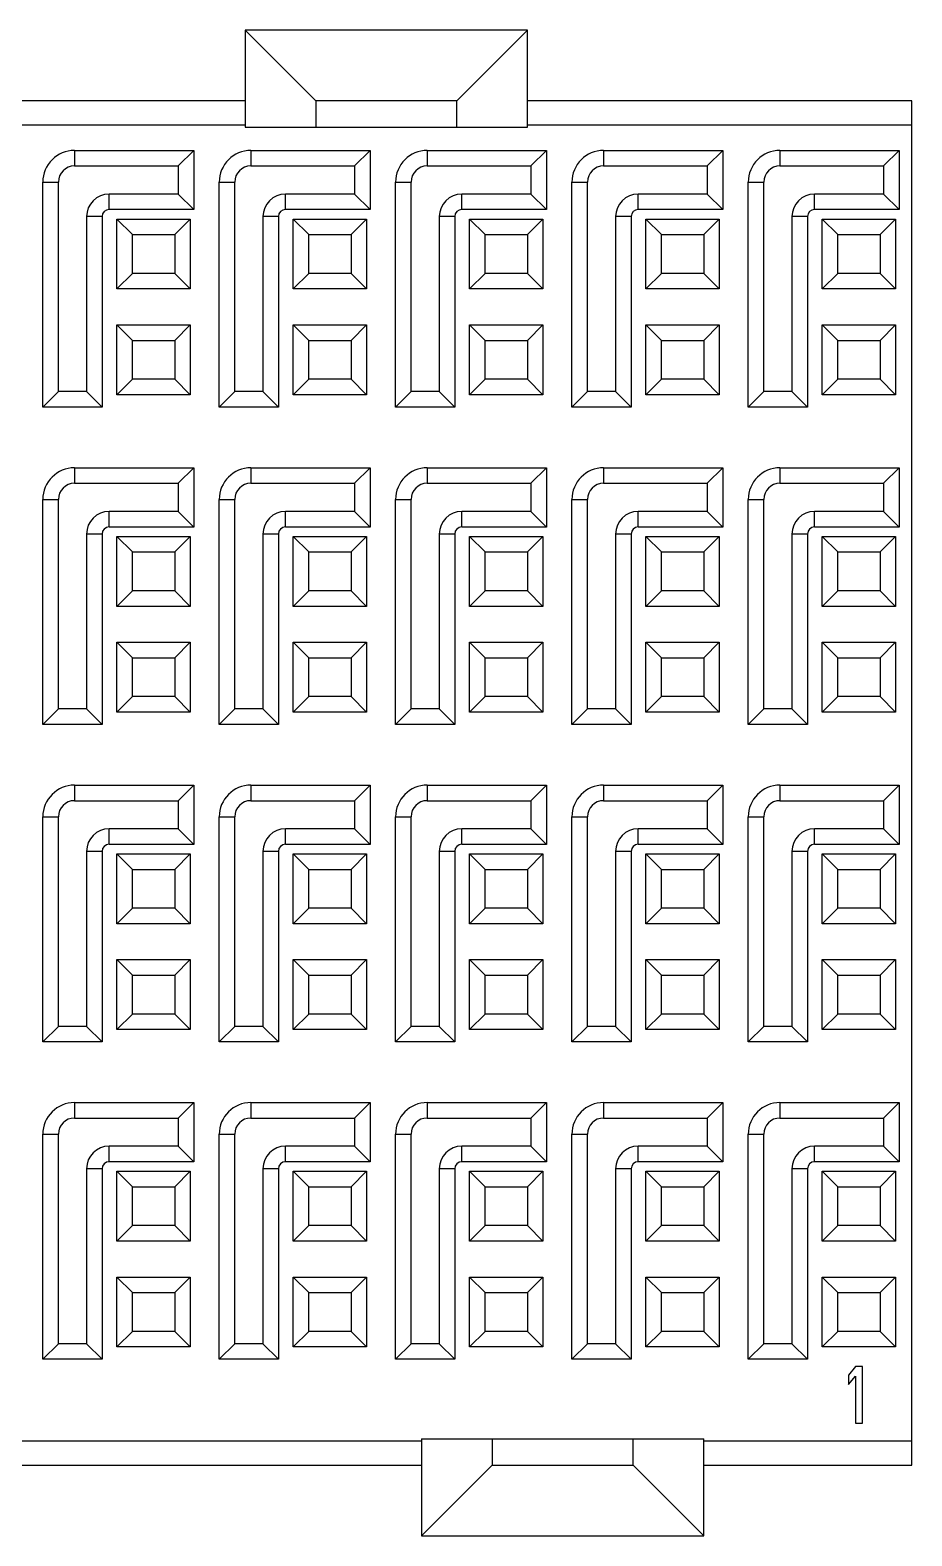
# Model space of a CAD drawing. Extents: x 0 to 420, y 0 to 297.
# Drawn here: x 115.45 to 127.95, y 86.64 to 107.99 of the extents above; entities that cross this region are included whole.
import ezdxf

# ---------------------------------------------------------------- set-up
doc = ezdxf.new("R2010")
doc.units = 0
doc.header["$LTSCALE"] = 23.1
doc.layers.get('0').update_dxf_attribs({"linetype": 'CONTINUOUS'})

msp = doc.modelspace()

# ---------------------------------------------------------------- linework, layer by layer
at = {"color": 7, "linetype": 'CONTINUOUS'}
for p, q in [((118.5, 107.987), (118.5, 106.612)), ((118.5, 107.987), (119.5, 106.987)), ((122.5, 107.987), (118.5, 107.987)), ((122.5, 107.987), (121.5, 106.987)), ((122.5, 106.612), (122.5, 107.987)), ((118.5, 106.987), (112.5, 106.987)), ((119.5, 106.987), (119.5, 106.612)), ((121.5, 106.987), (119.5, 106.987)), ((121.5, 106.612), (121.5, 106.987)), ((127.95, 106.987), (122.5, 106.987)), ((127.95, 87.638), (127.95, 106.987)), ((118.5, 106.638), (112.5, 106.638)), ((118.5, 106.612), (122.5, 106.612)), ((127.95, 106.638), (122.5, 106.638)), ((116.08, 106.282), (116.08, 106.062)), ((116.08, 106.282), (117.77, 106.282)), ((117.55, 106.062), (117.77, 106.282)), ((117.77, 106.282), (117.77, 105.442)), ((118.58, 106.282), (118.58, 106.062)), ((118.58, 106.282), (120.27, 106.282)), ((120.05, 106.062), (120.27, 106.282)), ((120.27, 106.282), (120.27, 105.442)), ((121.08, 106.282), (121.08, 106.062)), ((121.08, 106.282), (122.77, 106.282)), ((122.55, 106.062), (122.77, 106.282)), ((122.77, 106.282), (122.77, 105.442)), ((123.58, 106.282), (123.58, 106.062)), ((123.58, 106.282), (125.27, 106.282)), ((125.05, 106.062), (125.27, 106.282)), ((125.27, 106.282), (125.27, 105.442)), ((126.08, 106.282), (127.77, 106.282)), ((126.08, 106.282), (126.08, 106.062)), ((127.55, 106.062), (127.77, 106.282)), ((127.77, 106.282), (127.77, 105.442)), ((116.08, 106.062), (117.55, 106.062)), ((117.55, 106.062), (117.55, 105.662)), ((118.58, 106.062), (120.05, 106.062)), ((120.05, 106.062), (120.05, 105.662)), ((121.08, 106.062), (122.55, 106.062)), ((122.55, 106.062), (122.55, 105.662)), ((123.58, 106.062), (125.05, 106.062)), ((125.05, 106.062), (125.05, 105.662)), ((126.08, 106.062), (127.55, 106.062)), ((127.55, 106.062), (127.55, 105.662)), ((115.63, 102.642), (115.63, 105.832)), ((115.63, 105.832), (115.85, 105.832)), ((115.85, 102.862), (115.85, 105.832)), ((118.13, 102.642), (118.13, 105.832)), ((118.13, 105.832), (118.35, 105.832)), ((118.35, 102.862), (118.35, 105.832)), ((120.63, 102.642), (120.63, 105.832)), ((120.63, 105.832), (120.85, 105.832)), ((120.85, 102.862), (120.85, 105.832)), ((123.13, 102.642), (123.13, 105.832)), ((123.13, 105.832), (123.35, 105.832)), ((123.35, 102.862), (123.35, 105.832)), ((125.63, 105.832), (125.85, 105.832)), ((125.63, 102.642), (125.63, 105.832)), ((125.85, 102.862), (125.85, 105.832)), ((116.57, 105.442), (116.57, 105.662)), ((117.55, 105.662), (116.57, 105.662)), ((117.55, 105.662), (117.77, 105.442)), ((119.07, 105.442), (119.07, 105.662)), ((120.05, 105.662), (119.07, 105.662)), ((120.05, 105.662), (120.27, 105.442)), ((121.57, 105.442), (121.57, 105.662)), ((122.55, 105.662), (121.57, 105.662)), ((122.55, 105.662), (122.77, 105.442)), ((124.07, 105.442), (124.07, 105.662)), ((125.05, 105.662), (124.07, 105.662)), ((125.05, 105.662), (125.27, 105.442)), ((127.55, 105.662), (126.57, 105.662)), ((126.57, 105.442), (126.57, 105.662)), ((127.55, 105.662), (127.77, 105.442)), ((116.25, 105.343), (116.25, 102.862)), ((116.47, 105.343), (116.25, 105.343)), ((116.47, 105.343), (116.47, 102.642)), ((117.77, 105.442), (116.57, 105.442)), ((116.68, 104.317), (116.68, 105.308)), ((116.9, 105.088), (116.68, 105.308)), ((116.68, 105.308), (117.72, 105.308)), ((117.5, 105.088), (117.72, 105.308)), ((117.72, 105.308), (117.72, 104.317)), ((118.75, 105.343), (118.75, 102.862)), ((118.97, 105.343), (118.75, 105.343)), ((118.97, 105.343), (118.97, 102.642)), ((120.27, 105.442), (119.07, 105.442)), ((119.18, 104.317), (119.18, 105.308)), ((119.18, 105.308), (120.22, 105.308)), ((119.4, 105.088), (119.18, 105.308)), ((120, 105.088), (120.22, 105.308)), ((120.22, 105.308), (120.22, 104.317)), ((121.25, 105.343), (121.25, 102.862)), ((121.47, 105.343), (121.25, 105.343)), ((121.47, 105.343), (121.47, 102.642)), ((122.77, 105.442), (121.57, 105.442)), ((121.68, 104.317), (121.68, 105.308)), ((121.68, 105.308), (122.72, 105.308)), ((121.9, 105.088), (121.68, 105.308)), ((122.5, 105.088), (122.72, 105.308)), ((122.72, 105.308), (122.72, 104.317)), ((123.75, 105.343), (123.75, 102.862)), ((123.97, 105.343), (123.75, 105.343)), ((123.97, 105.343), (123.97, 102.642)), ((125.27, 105.442), (124.07, 105.442)), ((124.18, 104.317), (124.18, 105.308)), ((124.18, 105.308), (125.22, 105.308)), ((124.4, 105.088), (124.18, 105.308)), ((125, 105.088), (125.22, 105.308)), ((125.22, 105.308), (125.22, 104.317)), ((126.47, 105.343), (126.25, 105.343)), ((126.25, 105.343), (126.25, 102.862)), ((126.47, 105.343), (126.47, 102.642)), ((127.77, 105.442), (126.57, 105.442)), ((126.68, 105.308), (127.72, 105.308)), ((126.68, 104.317), (126.68, 105.308)), ((126.9, 105.088), (126.68, 105.308)), ((127.5, 105.088), (127.72, 105.308)), ((127.72, 105.308), (127.72, 104.317)), ((116.9, 104.537), (116.9, 105.088)), ((116.9, 105.088), (117.5, 105.088)), ((117.5, 105.088), (117.5, 104.537)), ((119.4, 104.537), (119.4, 105.088)), ((119.4, 105.088), (120, 105.088)), ((120, 105.088), (120, 104.537)), ((121.9, 104.537), (121.9, 105.088)), ((121.9, 105.088), (122.5, 105.088)), ((122.5, 105.088), (122.5, 104.537)), ((124.4, 105.088), (125, 105.088)), ((124.4, 104.537), (124.4, 105.088)), ((125, 105.088), (125, 104.537)), ((126.9, 105.088), (127.5, 105.088)), ((126.9, 104.537), (126.9, 105.088)), ((127.5, 105.088), (127.5, 104.537)), ((116.9, 104.537), (116.68, 104.317)), ((117.5, 104.537), (116.9, 104.537)), ((117.5, 104.537), (117.72, 104.317)), ((119.4, 104.537), (119.18, 104.317)), ((120, 104.537), (119.4, 104.537)), ((120, 104.537), (120.22, 104.317)), ((121.9, 104.537), (121.68, 104.317)), ((122.5, 104.537), (121.9, 104.537)), ((122.5, 104.537), (122.72, 104.317)), ((124.4, 104.537), (124.18, 104.317)), ((125, 104.537), (124.4, 104.537)), ((125, 104.537), (125.22, 104.317)), ((126.9, 104.537), (126.68, 104.317)), ((127.5, 104.537), (126.9, 104.537)), ((127.5, 104.537), (127.72, 104.317)), ((117.72, 104.317), (116.68, 104.317)), ((120.22, 104.317), (119.18, 104.317)), ((122.72, 104.317), (121.68, 104.317)), ((125.22, 104.317), (124.18, 104.317)), ((127.72, 104.317), (126.68, 104.317)), ((116.68, 102.817), (116.68, 103.808)), ((116.9, 103.588), (116.68, 103.808)), ((116.68, 103.808), (117.72, 103.808)), ((117.5, 103.588), (117.72, 103.808)), ((117.72, 103.808), (117.72, 102.817)), ((119.18, 102.817), (119.18, 103.808)), ((119.18, 103.808), (120.22, 103.808)), ((119.4, 103.588), (119.18, 103.808)), ((120, 103.588), (120.22, 103.808)), ((120.22, 103.808), (120.22, 102.817)), ((121.68, 102.817), (121.68, 103.808)), ((121.68, 103.808), (122.72, 103.808)), ((121.9, 103.588), (121.68, 103.808)), ((122.5, 103.588), (122.72, 103.808)), ((122.72, 103.808), (122.72, 102.817)), ((124.18, 103.808), (125.22, 103.808)), ((124.18, 102.817), (124.18, 103.808)), ((124.4, 103.588), (124.18, 103.808)), ((125, 103.588), (125.22, 103.808)), ((125.22, 103.808), (125.22, 102.817)), ((126.68, 103.808), (127.72, 103.808)), ((126.68, 102.817), (126.68, 103.808)), ((126.9, 103.588), (126.68, 103.808)), ((127.5, 103.588), (127.72, 103.808)), ((127.72, 103.808), (127.72, 102.817)), ((116.9, 103.037), (116.9, 103.588)), ((116.9, 103.588), (117.5, 103.588)), ((117.5, 103.588), (117.5, 103.037)), ((119.4, 103.037), (119.4, 103.588)), ((119.4, 103.588), (120, 103.588)), ((120, 103.588), (120, 103.037)), ((121.9, 103.037), (121.9, 103.588)), ((121.9, 103.588), (122.5, 103.588)), ((122.5, 103.588), (122.5, 103.037)), ((124.4, 103.588), (125, 103.588)), ((124.4, 103.037), (124.4, 103.588)), ((125, 103.588), (125, 103.037)), ((126.9, 103.588), (127.5, 103.588)), ((126.9, 103.037), (126.9, 103.588)), ((127.5, 103.588), (127.5, 103.037)), ((116.9, 103.037), (116.68, 102.817)), ((117.5, 103.037), (116.9, 103.037)), ((117.5, 103.037), (117.72, 102.817)), ((119.4, 103.037), (119.18, 102.817)), ((120, 103.037), (119.4, 103.037)), ((120, 103.037), (120.22, 102.817)), ((121.9, 103.037), (121.68, 102.817)), ((122.5, 103.037), (121.9, 103.037)), ((122.5, 103.037), (122.72, 102.817)), ((124.4, 103.037), (124.18, 102.817)), ((125, 103.037), (124.4, 103.037)), ((125, 103.037), (125.22, 102.817)), ((126.9, 103.037), (126.68, 102.817)), ((127.5, 103.037), (126.9, 103.037)), ((127.5, 103.037), (127.72, 102.817)), ((115.85, 102.862), (115.63, 102.642)), ((116.25, 102.862), (115.85, 102.862)), ((116.25, 102.862), (116.47, 102.642)), ((117.72, 102.817), (116.68, 102.817)), ((118.35, 102.862), (118.13, 102.642)), ((118.75, 102.862), (118.35, 102.862)), ((118.75, 102.862), (118.97, 102.642)), ((120.22, 102.817), (119.18, 102.817)), ((120.85, 102.862), (120.63, 102.642)), ((121.25, 102.862), (120.85, 102.862)), ((121.25, 102.862), (121.47, 102.642)), ((122.72, 102.817), (121.68, 102.817)), ((123.35, 102.862), (123.13, 102.642)), ((123.75, 102.862), (123.35, 102.862)), ((123.75, 102.862), (123.97, 102.642)), ((125.22, 102.817), (124.18, 102.817)), ((125.85, 102.862), (125.63, 102.642)), ((126.25, 102.862), (125.85, 102.862)), ((126.25, 102.862), (126.47, 102.642)), ((127.72, 102.817), (126.68, 102.817)), ((116.47, 102.642), (115.63, 102.642)), ((118.97, 102.642), (118.13, 102.642)), ((121.47, 102.642), (120.63, 102.642)), ((123.97, 102.642), (123.13, 102.642)), ((126.47, 102.642), (125.63, 102.642)), ((116.08, 101.782), (116.08, 101.562)), ((116.08, 101.782), (117.77, 101.782)), ((117.55, 101.562), (117.77, 101.782)), ((117.77, 101.782), (117.77, 100.942)), ((118.58, 101.782), (118.58, 101.562)), ((118.58, 101.782), (120.27, 101.782)), ((120.05, 101.562), (120.27, 101.782)), ((120.27, 101.782), (120.27, 100.942)), ((121.08, 101.782), (122.77, 101.782)), ((121.08, 101.782), (121.08, 101.562)), ((122.55, 101.562), (122.77, 101.782)), ((122.77, 101.782), (122.77, 100.942)), ((123.58, 101.782), (125.27, 101.782)), ((123.58, 101.782), (123.58, 101.562)), ((125.05, 101.562), (125.27, 101.782)), ((125.27, 101.782), (125.27, 100.942)), ((126.08, 101.782), (127.77, 101.782)), ((126.08, 101.782), (126.08, 101.562)), ((127.55, 101.562), (127.77, 101.782)), ((127.77, 101.782), (127.77, 100.942)), ((116.08, 101.562), (117.55, 101.562)), ((117.55, 101.562), (117.55, 101.162)), ((118.58, 101.562), (120.05, 101.562)), ((120.05, 101.562), (120.05, 101.162)), ((121.08, 101.562), (122.55, 101.562)), ((122.55, 101.562), (122.55, 101.162)), ((123.58, 101.562), (125.05, 101.562)), ((125.05, 101.562), (125.05, 101.162)), ((126.08, 101.562), (127.55, 101.562)), ((127.55, 101.562), (127.55, 101.162)), ((115.63, 98.142), (115.63, 101.332)), ((115.63, 101.332), (115.85, 101.332)), ((115.85, 98.362), (115.85, 101.332)), ((118.13, 98.142), (118.13, 101.332)), ((118.13, 101.332), (118.35, 101.332)), ((118.35, 98.362), (118.35, 101.332)), ((120.63, 101.332), (120.85, 101.332)), ((120.63, 98.142), (120.63, 101.332)), ((120.85, 98.362), (120.85, 101.332)), ((123.13, 101.332), (123.35, 101.332)), ((123.13, 98.142), (123.13, 101.332)), ((123.35, 98.362), (123.35, 101.332)), ((125.63, 101.332), (125.85, 101.332)), ((125.63, 98.142), (125.63, 101.332)), ((125.85, 98.362), (125.85, 101.332)), ((116.57, 100.942), (116.57, 101.162)), ((117.55, 101.162), (116.57, 101.162)), ((117.55, 101.162), (117.77, 100.942)), ((119.07, 100.942), (119.07, 101.162)), ((120.05, 101.162), (119.07, 101.162)), ((120.05, 101.162), (120.27, 100.942)), ((122.55, 101.162), (121.57, 101.162)), ((121.57, 100.942), (121.57, 101.162)), ((122.55, 101.162), (122.77, 100.942)), ((125.05, 101.162), (124.07, 101.162)), ((124.07, 100.942), (124.07, 101.162)), ((125.05, 101.162), (125.27, 100.942)), ((127.55, 101.162), (126.57, 101.162)), ((126.57, 100.942), (126.57, 101.162)), ((127.55, 101.162), (127.77, 100.942)), ((116.25, 100.843), (116.25, 98.362)), ((116.47, 100.843), (116.25, 100.843)), ((116.47, 100.843), (116.47, 98.142)), ((117.77, 100.942), (116.57, 100.942)), ((116.68, 99.817), (116.68, 100.808)), ((116.9, 100.588), (116.68, 100.808)), ((116.68, 100.808), (117.72, 100.808)), ((117.5, 100.588), (117.72, 100.808)), ((117.72, 100.808), (117.72, 99.817)), ((118.75, 100.843), (118.75, 98.362)), ((118.97, 100.843), (118.75, 100.843)), ((118.97, 100.843), (118.97, 98.142)), ((120.27, 100.942), (119.07, 100.942)), ((119.18, 99.817), (119.18, 100.808)), ((119.18, 100.808), (120.22, 100.808)), ((119.4, 100.588), (119.18, 100.808)), ((120, 100.588), (120.22, 100.808)), ((120.22, 100.808), (120.22, 99.817)), ((121.47, 100.843), (121.25, 100.843)), ((121.25, 100.843), (121.25, 98.362)), ((121.47, 100.843), (121.47, 98.142)), ((122.77, 100.942), (121.57, 100.942)), ((121.68, 100.808), (122.72, 100.808)), ((121.68, 99.817), (121.68, 100.808)), ((121.9, 100.588), (121.68, 100.808)), ((122.5, 100.588), (122.72, 100.808)), ((122.72, 100.808), (122.72, 99.817)), ((123.97, 100.843), (123.75, 100.843)), ((123.75, 100.843), (123.75, 98.362)), ((123.97, 100.843), (123.97, 98.142)), ((125.27, 100.942), (124.07, 100.942)), ((124.18, 100.808), (125.22, 100.808)), ((124.18, 99.817), (124.18, 100.808)), ((124.4, 100.588), (124.18, 100.808)), ((125, 100.588), (125.22, 100.808)), ((125.22, 100.808), (125.22, 99.817)), ((126.47, 100.843), (126.25, 100.843)), ((126.25, 100.843), (126.25, 98.362)), ((126.47, 100.843), (126.47, 98.142)), ((127.77, 100.942), (126.57, 100.942)), ((126.68, 100.808), (127.72, 100.808)), ((126.9, 100.588), (126.68, 100.808)), ((126.68, 99.817), (126.68, 100.808)), ((127.5, 100.588), (127.72, 100.808)), ((127.72, 100.808), (127.72, 99.817)), ((116.9, 100.037), (116.9, 100.588)), ((116.9, 100.588), (117.5, 100.588)), ((117.5, 100.588), (117.5, 100.037)), ((119.4, 100.588), (120, 100.588)), ((119.4, 100.037), (119.4, 100.588)), ((120, 100.588), (120, 100.037)), ((121.9, 100.588), (122.5, 100.588)), ((121.9, 100.037), (121.9, 100.588)), ((122.5, 100.588), (122.5, 100.037)), ((124.4, 100.588), (125, 100.588)), ((124.4, 100.037), (124.4, 100.588)), ((125, 100.588), (125, 100.037)), ((126.9, 100.588), (127.5, 100.588)), ((126.9, 100.037), (126.9, 100.588)), ((127.5, 100.588), (127.5, 100.037)), ((116.9, 100.037), (116.68, 99.817)), ((117.5, 100.037), (116.9, 100.037)), ((117.5, 100.037), (117.72, 99.817)), ((119.4, 100.037), (119.18, 99.817)), ((120, 100.037), (119.4, 100.037)), ((120, 100.037), (120.22, 99.817)), ((121.9, 100.037), (121.68, 99.817)), ((122.5, 100.037), (121.9, 100.037)), ((122.5, 100.037), (122.72, 99.817)), ((124.4, 100.037), (124.18, 99.817)), ((125, 100.037), (124.4, 100.037)), ((125, 100.037), (125.22, 99.817)), ((126.9, 100.037), (126.68, 99.817)), ((127.5, 100.037), (126.9, 100.037)), ((127.5, 100.037), (127.72, 99.817)), ((117.72, 99.817), (116.68, 99.817)), ((120.22, 99.817), (119.18, 99.817)), ((122.72, 99.817), (121.68, 99.817)), ((125.22, 99.817), (124.18, 99.817)), ((127.72, 99.817), (126.68, 99.817)), ((116.68, 98.317), (116.68, 99.308)), ((116.68, 99.308), (117.72, 99.308)), ((116.9, 99.088), (116.68, 99.308)), ((117.5, 99.088), (117.72, 99.308)), ((117.72, 99.308), (117.72, 98.317)), ((119.18, 99.308), (120.22, 99.308)), ((119.18, 98.317), (119.18, 99.308)), ((119.4, 99.088), (119.18, 99.308)), ((120, 99.088), (120.22, 99.308)), ((120.22, 99.308), (120.22, 98.317)), ((121.68, 99.308), (122.72, 99.308)), ((121.68, 98.317), (121.68, 99.308)), ((121.9, 99.088), (121.68, 99.308)), ((122.5, 99.088), (122.72, 99.308)), ((122.72, 99.308), (122.72, 98.317)), ((124.18, 99.308), (125.22, 99.308)), ((124.4, 99.088), (124.18, 99.308)), ((124.18, 98.317), (124.18, 99.308)), ((125, 99.088), (125.22, 99.308)), ((125.22, 99.308), (125.22, 98.317)), ((126.68, 99.308), (127.72, 99.308)), ((126.9, 99.088), (126.68, 99.308)), ((126.68, 98.317), (126.68, 99.308)), ((127.5, 99.088), (127.72, 99.308)), ((127.72, 99.308), (127.72, 98.317)), ((116.9, 98.537), (116.9, 99.088)), ((116.9, 99.088), (117.5, 99.088)), ((117.5, 99.088), (117.5, 98.537)), ((119.4, 99.088), (120, 99.088)), ((119.4, 98.537), (119.4, 99.088)), ((120, 99.088), (120, 98.537)), ((121.9, 99.088), (122.5, 99.088)), ((121.9, 98.537), (121.9, 99.088)), ((122.5, 99.088), (122.5, 98.537)), ((124.4, 99.088), (125, 99.088)), ((124.4, 98.537), (124.4, 99.088)), ((125, 99.088), (125, 98.537)), ((126.9, 99.088), (127.5, 99.088)), ((126.9, 98.537), (126.9, 99.088)), ((127.5, 99.088), (127.5, 98.537)), ((116.9, 98.537), (116.68, 98.317)), ((117.5, 98.537), (116.9, 98.537)), ((117.5, 98.537), (117.72, 98.317)), ((119.4, 98.537), (119.18, 98.317)), ((120, 98.537), (119.4, 98.537)), ((120, 98.537), (120.22, 98.317)), ((121.9, 98.537), (121.68, 98.317)), ((122.5, 98.537), (121.9, 98.537)), ((122.5, 98.537), (122.72, 98.317)), ((124.4, 98.537), (124.18, 98.317)), ((125, 98.537), (124.4, 98.537)), ((125, 98.537), (125.22, 98.317)), ((126.9, 98.537), (126.68, 98.317)), ((127.5, 98.537), (126.9, 98.537)), ((127.5, 98.537), (127.72, 98.317)), ((115.85, 98.362), (115.63, 98.142)), ((116.25, 98.362), (115.85, 98.362)), ((116.25, 98.362), (116.47, 98.142)), ((117.72, 98.317), (116.68, 98.317)), ((118.35, 98.362), (118.13, 98.142)), ((118.75, 98.362), (118.35, 98.362)), ((118.75, 98.362), (118.97, 98.142)), ((120.22, 98.317), (119.18, 98.317)), ((120.85, 98.362), (120.63, 98.142)), ((121.25, 98.362), (120.85, 98.362)), ((121.25, 98.362), (121.47, 98.142)), ((122.72, 98.317), (121.68, 98.317)), ((123.35, 98.362), (123.13, 98.142)), ((123.75, 98.362), (123.35, 98.362)), ((123.75, 98.362), (123.97, 98.142)), ((125.22, 98.317), (124.18, 98.317)), ((125.85, 98.362), (125.63, 98.142)), ((126.25, 98.362), (125.85, 98.362)), ((126.25, 98.362), (126.47, 98.142)), ((127.72, 98.317), (126.68, 98.317)), ((116.47, 98.142), (115.63, 98.142)), ((118.97, 98.142), (118.13, 98.142)), ((121.47, 98.142), (120.63, 98.142)), ((123.97, 98.142), (123.13, 98.142)), ((126.47, 98.142), (125.63, 98.142)), ((116.08, 97.282), (117.77, 97.282)), ((116.08, 97.282), (116.08, 97.062)), ((117.55, 97.062), (117.77, 97.282)), ((117.77, 97.282), (117.77, 96.442)), ((118.58, 97.282), (120.27, 97.282)), ((118.58, 97.282), (118.58, 97.062)), ((120.05, 97.062), (120.27, 97.282)), ((120.27, 97.282), (120.27, 96.442)), ((121.08, 97.282), (122.77, 97.282)), ((121.08, 97.282), (121.08, 97.062)), ((122.55, 97.062), (122.77, 97.282)), ((122.77, 97.282), (122.77, 96.442)), ((123.58, 97.282), (125.27, 97.282)), ((123.58, 97.282), (123.58, 97.062)), ((125.05, 97.062), (125.27, 97.282)), ((125.27, 97.282), (125.27, 96.442)), ((126.08, 97.282), (127.77, 97.282)), ((126.08, 97.282), (126.08, 97.062)), ((127.55, 97.062), (127.77, 97.282)), ((127.77, 97.282), (127.77, 96.442)), ((116.08, 97.062), (117.55, 97.062)), ((117.55, 97.062), (117.55, 96.662)), ((118.58, 97.062), (120.05, 97.062)), ((120.05, 97.062), (120.05, 96.662)), ((121.08, 97.062), (122.55, 97.062)), ((122.55, 97.062), (122.55, 96.662)), ((123.58, 97.062), (125.05, 97.062)), ((125.05, 97.062), (125.05, 96.662)), ((126.08, 97.062), (127.55, 97.062)), ((127.55, 97.062), (127.55, 96.662)), ((115.63, 93.642), (115.63, 96.832)), ((115.63, 96.832), (115.85, 96.832)), ((115.85, 93.862), (115.85, 96.832)), ((118.13, 96.832), (118.35, 96.832)), ((118.13, 93.642), (118.13, 96.832)), ((118.35, 93.862), (118.35, 96.832)), ((120.63, 96.832), (120.85, 96.832)), ((120.63, 93.642), (120.63, 96.832)), ((120.85, 93.862), (120.85, 96.832)), ((123.13, 96.832), (123.35, 96.832)), ((123.13, 93.642), (123.13, 96.832)), ((123.35, 93.862), (123.35, 96.832)), ((125.63, 96.832), (125.85, 96.832)), ((125.63, 93.642), (125.63, 96.832)), ((125.85, 93.862), (125.85, 96.832)), ((117.55, 96.662), (116.57, 96.662)), ((116.57, 96.442), (116.57, 96.662)), ((117.55, 96.662), (117.77, 96.442)), ((120.05, 96.662), (119.07, 96.662)), ((119.07, 96.442), (119.07, 96.662)), ((120.05, 96.662), (120.27, 96.442)), ((122.55, 96.662), (121.57, 96.662)), ((121.57, 96.442), (121.57, 96.662)), ((122.55, 96.662), (122.77, 96.442)), ((125.05, 96.662), (124.07, 96.662)), ((124.07, 96.442), (124.07, 96.662)), ((125.05, 96.662), (125.27, 96.442)), ((127.55, 96.662), (126.57, 96.662)), ((126.57, 96.442), (126.57, 96.662)), ((127.55, 96.662), (127.77, 96.442)), ((116.47, 96.343), (116.25, 96.343)), ((116.25, 96.343), (116.25, 93.862)), ((116.47, 96.343), (116.47, 93.642)), ((117.77, 96.442), (116.57, 96.442)), ((116.68, 96.308), (117.72, 96.308)), ((116.9, 96.088), (116.68, 96.308)), ((116.68, 95.317), (116.68, 96.308)), ((117.5, 96.088), (117.72, 96.308)), ((117.72, 96.308), (117.72, 95.317)), ((118.97, 96.343), (118.75, 96.343)), ((118.75, 96.343), (118.75, 93.862)), ((118.97, 96.343), (118.97, 93.642)), ((120.27, 96.442), (119.07, 96.442)), ((119.18, 96.308), (120.22, 96.308)), ((119.4, 96.088), (119.18, 96.308)), ((119.18, 95.317), (119.18, 96.308)), ((120, 96.088), (120.22, 96.308)), ((120.22, 96.308), (120.22, 95.317)), ((121.47, 96.343), (121.25, 96.343)), ((121.25, 96.343), (121.25, 93.862)), ((121.47, 96.343), (121.47, 93.642)), ((122.77, 96.442), (121.57, 96.442)), ((121.68, 96.308), (122.72, 96.308)), ((121.9, 96.088), (121.68, 96.308)), ((121.68, 95.317), (121.68, 96.308)), ((122.5, 96.088), (122.72, 96.308)), ((122.72, 96.308), (122.72, 95.317)), ((123.97, 96.343), (123.75, 96.343)), ((123.75, 96.343), (123.75, 93.862)), ((123.97, 96.343), (123.97, 93.642)), ((125.27, 96.442), (124.07, 96.442)), ((124.18, 96.308), (125.22, 96.308)), ((124.4, 96.088), (124.18, 96.308)), ((124.18, 95.317), (124.18, 96.308)), ((125, 96.088), (125.22, 96.308)), ((125.22, 96.308), (125.22, 95.317)), ((126.47, 96.343), (126.25, 96.343)), ((126.25, 96.343), (126.25, 93.862)), ((126.47, 96.343), (126.47, 93.642)), ((127.77, 96.442), (126.57, 96.442)), ((126.68, 96.308), (127.72, 96.308)), ((126.9, 96.088), (126.68, 96.308)), ((126.68, 95.317), (126.68, 96.308)), ((127.5, 96.088), (127.72, 96.308)), ((127.72, 96.308), (127.72, 95.317)), ((116.9, 96.088), (117.5, 96.088)), ((116.9, 95.537), (116.9, 96.088)), ((117.5, 96.088), (117.5, 95.537)), ((119.4, 96.088), (120, 96.088)), ((119.4, 95.537), (119.4, 96.088)), ((120, 96.088), (120, 95.537)), ((121.9, 96.088), (122.5, 96.088)), ((121.9, 95.537), (121.9, 96.088)), ((122.5, 96.088), (122.5, 95.537)), ((124.4, 96.088), (125, 96.088)), ((124.4, 95.537), (124.4, 96.088)), ((125, 96.088), (125, 95.537)), ((126.9, 96.088), (127.5, 96.088)), ((126.9, 95.537), (126.9, 96.088)), ((127.5, 96.088), (127.5, 95.537)), ((116.9, 95.537), (116.68, 95.317)), ((117.5, 95.537), (116.9, 95.537)), ((117.5, 95.537), (117.72, 95.317)), ((119.4, 95.537), (119.18, 95.317)), ((120, 95.537), (119.4, 95.537)), ((120, 95.537), (120.22, 95.317)), ((121.9, 95.537), (121.68, 95.317)), ((122.5, 95.537), (121.9, 95.537)), ((122.5, 95.537), (122.72, 95.317)), ((124.4, 95.537), (124.18, 95.317)), ((125, 95.537), (124.4, 95.537)), ((125, 95.537), (125.22, 95.317)), ((126.9, 95.537), (126.68, 95.317)), ((127.5, 95.537), (126.9, 95.537)), ((127.5, 95.537), (127.72, 95.317)), ((117.72, 95.317), (116.68, 95.317)), ((120.22, 95.317), (119.18, 95.317)), ((122.72, 95.317), (121.68, 95.317)), ((125.22, 95.317), (124.18, 95.317)), ((127.72, 95.317), (126.68, 95.317)), ((116.68, 94.808), (117.72, 94.808)), ((116.9, 94.588), (116.68, 94.808)), ((116.68, 93.817), (116.68, 94.808)), ((117.5, 94.588), (117.72, 94.808)), ((117.72, 94.808), (117.72, 93.817)), ((119.18, 94.808), (120.22, 94.808)), ((119.4, 94.588), (119.18, 94.808)), ((119.18, 93.817), (119.18, 94.808)), ((120, 94.588), (120.22, 94.808)), ((120.22, 94.808), (120.22, 93.817)), ((121.68, 94.808), (122.72, 94.808)), ((121.9, 94.588), (121.68, 94.808)), ((121.68, 93.817), (121.68, 94.808)), ((122.5, 94.588), (122.72, 94.808)), ((122.72, 94.808), (122.72, 93.817)), ((124.18, 94.808), (125.22, 94.808)), ((124.4, 94.588), (124.18, 94.808)), ((124.18, 93.817), (124.18, 94.808)), ((125, 94.588), (125.22, 94.808)), ((125.22, 94.808), (125.22, 93.817)), ((126.68, 94.808), (127.72, 94.808)), ((126.9, 94.588), (126.68, 94.808)), ((126.68, 93.817), (126.68, 94.808)), ((127.5, 94.588), (127.72, 94.808)), ((127.72, 94.808), (127.72, 93.817)), ((116.9, 94.588), (117.5, 94.588)), ((116.9, 94.037), (116.9, 94.588)), ((117.5, 94.588), (117.5, 94.037)), ((119.4, 94.588), (120, 94.588)), ((119.4, 94.037), (119.4, 94.588)), ((120, 94.588), (120, 94.037)), ((121.9, 94.588), (122.5, 94.588)), ((121.9, 94.037), (121.9, 94.588)), ((122.5, 94.588), (122.5, 94.037)), ((124.4, 94.588), (125, 94.588)), ((124.4, 94.037), (124.4, 94.588)), ((125, 94.588), (125, 94.037)), ((126.9, 94.588), (127.5, 94.588)), ((126.9, 94.037), (126.9, 94.588)), ((127.5, 94.588), (127.5, 94.037)), ((116.9, 94.037), (116.68, 93.817)), ((117.5, 94.037), (116.9, 94.037)), ((117.5, 94.037), (117.72, 93.817)), ((119.4, 94.037), (119.18, 93.817)), ((120, 94.037), (119.4, 94.037)), ((120, 94.037), (120.22, 93.817)), ((121.9, 94.037), (121.68, 93.817)), ((122.5, 94.037), (121.9, 94.037)), ((122.5, 94.037), (122.72, 93.817)), ((124.4, 94.037), (124.18, 93.817)), ((125, 94.037), (124.4, 94.037)), ((125, 94.037), (125.22, 93.817)), ((126.9, 94.037), (126.68, 93.817)), ((127.5, 94.037), (126.9, 94.037)), ((127.5, 94.037), (127.72, 93.817)), ((115.85, 93.862), (115.63, 93.642)), ((116.25, 93.862), (115.85, 93.862)), ((116.25, 93.862), (116.47, 93.642)), ((117.72, 93.817), (116.68, 93.817)), ((118.35, 93.862), (118.13, 93.642)), ((118.75, 93.862), (118.35, 93.862)), ((118.75, 93.862), (118.97, 93.642)), ((120.22, 93.817), (119.18, 93.817)), ((120.85, 93.862), (120.63, 93.642)), ((121.25, 93.862), (120.85, 93.862)), ((121.25, 93.862), (121.47, 93.642)), ((122.72, 93.817), (121.68, 93.817)), ((123.35, 93.862), (123.13, 93.642)), ((123.75, 93.862), (123.35, 93.862)), ((123.75, 93.862), (123.97, 93.642)), ((125.22, 93.817), (124.18, 93.817)), ((125.85, 93.862), (125.63, 93.642)), ((126.25, 93.862), (125.85, 93.862)), ((126.25, 93.862), (126.47, 93.642)), ((127.72, 93.817), (126.68, 93.817)), ((116.47, 93.642), (115.63, 93.642)), ((118.97, 93.642), (118.13, 93.642)), ((121.47, 93.642), (120.63, 93.642)), ((123.97, 93.642), (123.13, 93.642)), ((126.47, 93.642), (125.63, 93.642)), ((116.08, 92.782), (117.77, 92.782)), ((116.08, 92.782), (116.08, 92.562)), ((117.55, 92.562), (117.77, 92.782)), ((117.77, 92.782), (117.77, 91.942)), ((118.58, 92.782), (120.27, 92.782)), ((118.58, 92.782), (118.58, 92.562)), ((120.05, 92.562), (120.27, 92.782)), ((120.27, 92.782), (120.27, 91.942)), ((121.08, 92.782), (122.77, 92.782)), ((121.08, 92.782), (121.08, 92.562)), ((122.55, 92.562), (122.77, 92.782)), ((122.77, 92.782), (122.77, 91.942)), ((123.58, 92.782), (125.27, 92.782)), ((123.58, 92.782), (123.58, 92.562)), ((125.05, 92.562), (125.27, 92.782)), ((125.27, 92.782), (125.27, 91.942)), ((126.08, 92.782), (127.77, 92.782)), ((126.08, 92.782), (126.08, 92.562)), ((127.55, 92.562), (127.77, 92.782)), ((127.77, 92.782), (127.77, 91.942)), ((116.08, 92.562), (117.55, 92.562)), ((117.55, 92.562), (117.55, 92.162)), ((118.58, 92.562), (120.05, 92.562)), ((120.05, 92.562), (120.05, 92.162)), ((121.08, 92.562), (122.55, 92.562)), ((122.55, 92.562), (122.55, 92.162)), ((123.58, 92.562), (125.05, 92.562)), ((125.05, 92.562), (125.05, 92.162)), ((126.08, 92.562), (127.55, 92.562)), ((127.55, 92.562), (127.55, 92.162)), ((115.63, 92.332), (115.85, 92.332)), ((115.63, 89.142), (115.63, 92.332)), ((115.85, 89.362), (115.85, 92.332)), ((118.13, 92.332), (118.35, 92.332)), ((118.13, 89.142), (118.13, 92.332)), ((118.35, 89.362), (118.35, 92.332)), ((120.63, 92.332), (120.85, 92.332)), ((120.63, 89.142), (120.63, 92.332)), ((120.85, 89.362), (120.85, 92.332)), ((123.13, 92.332), (123.35, 92.332)), ((123.13, 89.142), (123.13, 92.332)), ((123.35, 89.362), (123.35, 92.332)), ((125.63, 92.332), (125.85, 92.332)), ((125.63, 89.142), (125.63, 92.332)), ((125.85, 89.362), (125.85, 92.332)), ((117.55, 92.162), (116.57, 92.162)), ((116.57, 91.942), (116.57, 92.162)), ((117.55, 92.162), (117.77, 91.942)), ((120.05, 92.162), (119.07, 92.162)), ((119.07, 91.942), (119.07, 92.162)), ((120.05, 92.162), (120.27, 91.942)), ((122.55, 92.162), (121.57, 92.162)), ((121.57, 91.942), (121.57, 92.162)), ((122.55, 92.162), (122.77, 91.942)), ((125.05, 92.162), (124.07, 92.162)), ((124.07, 91.942), (124.07, 92.162)), ((125.05, 92.162), (125.27, 91.942)), ((127.55, 92.162), (126.57, 92.162)), ((126.57, 91.942), (126.57, 92.162)), ((127.55, 92.162), (127.77, 91.942)), ((116.47, 91.843), (116.25, 91.843)), ((116.25, 91.843), (116.25, 89.362)), ((116.47, 91.843), (116.47, 89.142)), ((117.77, 91.942), (116.57, 91.942)), ((116.68, 91.808), (117.72, 91.808)), ((116.9, 91.588), (116.68, 91.808)), ((116.68, 90.817), (116.68, 91.808)), ((117.5, 91.588), (117.72, 91.808)), ((117.72, 91.808), (117.72, 90.817)), ((118.97, 91.843), (118.75, 91.843)), ((118.75, 91.843), (118.75, 89.362)), ((118.97, 91.843), (118.97, 89.142)), ((120.27, 91.942), (119.07, 91.942)), ((119.18, 91.808), (120.22, 91.808)), ((119.4, 91.588), (119.18, 91.808)), ((119.18, 90.817), (119.18, 91.808)), ((120, 91.588), (120.22, 91.808)), ((120.22, 91.808), (120.22, 90.817)), ((121.47, 91.843), (121.25, 91.843)), ((121.25, 91.843), (121.25, 89.362)), ((121.47, 91.843), (121.47, 89.142)), ((122.77, 91.942), (121.57, 91.942)), ((121.68, 91.808), (122.72, 91.808)), ((121.9, 91.588), (121.68, 91.808)), ((121.68, 90.817), (121.68, 91.808)), ((122.5, 91.588), (122.72, 91.808)), ((122.72, 91.808), (122.72, 90.817)), ((123.97, 91.843), (123.75, 91.843)), ((123.75, 91.843), (123.75, 89.362)), ((123.97, 91.843), (123.97, 89.142)), ((125.27, 91.942), (124.07, 91.942)), ((124.18, 91.808), (125.22, 91.808)), ((124.4, 91.588), (124.18, 91.808)), ((124.18, 90.817), (124.18, 91.808)), ((125, 91.588), (125.22, 91.808)), ((125.22, 91.808), (125.22, 90.817)), ((126.47, 91.843), (126.25, 91.843)), ((126.25, 91.843), (126.25, 89.362)), ((126.47, 91.843), (126.47, 89.142)), ((127.77, 91.942), (126.57, 91.942)), ((126.68, 91.808), (127.72, 91.808)), ((126.9, 91.588), (126.68, 91.808)), ((126.68, 90.817), (126.68, 91.808)), ((127.5, 91.588), (127.72, 91.808)), ((127.72, 91.808), (127.72, 90.817)), ((116.9, 91.588), (117.5, 91.588)), ((116.9, 91.037), (116.9, 91.588)), ((117.5, 91.588), (117.5, 91.037)), ((119.4, 91.588), (120, 91.588)), ((119.4, 91.037), (119.4, 91.588)), ((120, 91.588), (120, 91.037)), ((121.9, 91.588), (122.5, 91.588)), ((121.9, 91.037), (121.9, 91.588)), ((122.5, 91.588), (122.5, 91.037)), ((124.4, 91.588), (125, 91.588)), ((124.4, 91.037), (124.4, 91.588)), ((125, 91.588), (125, 91.037)), ((126.9, 91.588), (127.5, 91.588)), ((126.9, 91.037), (126.9, 91.588)), ((127.5, 91.588), (127.5, 91.037)), ((116.9, 91.037), (116.68, 90.817)), ((117.5, 91.037), (116.9, 91.037)), ((117.5, 91.037), (117.72, 90.817)), ((119.4, 91.037), (119.18, 90.817)), ((120, 91.037), (119.4, 91.037)), ((120, 91.037), (120.22, 90.817)), ((121.9, 91.037), (121.68, 90.817)), ((122.5, 91.037), (121.9, 91.037)), ((122.5, 91.037), (122.72, 90.817)), ((124.4, 91.037), (124.18, 90.817)), ((125, 91.037), (124.4, 91.037)), ((125, 91.037), (125.22, 90.817)), ((126.9, 91.037), (126.68, 90.817)), ((127.5, 91.037), (126.9, 91.037)), ((127.5, 91.037), (127.72, 90.817)), ((117.72, 90.817), (116.68, 90.817)), ((120.22, 90.817), (119.18, 90.817)), ((122.72, 90.817), (121.68, 90.817)), ((125.22, 90.817), (124.18, 90.817)), ((127.72, 90.817), (126.68, 90.817)), ((116.68, 90.308), (117.72, 90.308)), ((116.9, 90.088), (116.68, 90.308)), ((116.68, 89.317), (116.68, 90.308)), ((117.5, 90.088), (117.72, 90.308)), ((117.72, 90.308), (117.72, 89.317)), ((119.18, 90.308), (120.22, 90.308)), ((119.4, 90.088), (119.18, 90.308)), ((119.18, 89.317), (119.18, 90.308)), ((120, 90.088), (120.22, 90.308)), ((120.22, 90.308), (120.22, 89.317)), ((121.68, 90.308), (122.72, 90.308)), ((121.9, 90.088), (121.68, 90.308)), ((121.68, 89.317), (121.68, 90.308)), ((122.5, 90.088), (122.72, 90.308)), ((122.72, 90.308), (122.72, 89.317)), ((124.18, 90.308), (125.22, 90.308)), ((124.4, 90.088), (124.18, 90.308)), ((124.18, 89.317), (124.18, 90.308)), ((125, 90.088), (125.22, 90.308)), ((125.22, 90.308), (125.22, 89.317)), ((126.68, 90.308), (127.72, 90.308)), ((126.9, 90.088), (126.68, 90.308)), ((126.68, 89.317), (126.68, 90.308)), ((127.5, 90.088), (127.72, 90.308)), ((127.72, 90.308), (127.72, 89.317)), ((116.9, 90.088), (117.5, 90.088)), ((116.9, 89.537), (116.9, 90.088)), ((117.5, 90.088), (117.5, 89.537)), ((119.4, 90.088), (120, 90.088)), ((119.4, 89.537), (119.4, 90.088)), ((120, 90.088), (120, 89.537)), ((121.9, 90.088), (122.5, 90.088)), ((121.9, 89.537), (121.9, 90.088)), ((122.5, 90.088), (122.5, 89.537)), ((124.4, 90.088), (125, 90.088)), ((124.4, 89.537), (124.4, 90.088)), ((125, 90.088), (125, 89.537)), ((126.9, 90.088), (127.5, 90.088)), ((126.9, 89.537), (126.9, 90.088)), ((127.5, 90.088), (127.5, 89.537)), ((116.9, 89.537), (116.68, 89.317)), ((117.5, 89.537), (116.9, 89.537)), ((117.5, 89.537), (117.72, 89.317)), ((119.4, 89.537), (119.18, 89.317)), ((120, 89.537), (119.4, 89.537)), ((120, 89.537), (120.22, 89.317)), ((121.9, 89.537), (121.68, 89.317)), ((122.5, 89.537), (121.9, 89.537)), ((122.5, 89.537), (122.72, 89.317)), ((124.4, 89.537), (124.18, 89.317)), ((125, 89.537), (124.4, 89.537)), ((125, 89.537), (125.22, 89.317)), ((126.9, 89.537), (126.68, 89.317)), ((127.5, 89.537), (126.9, 89.537)), ((127.5, 89.537), (127.72, 89.317)), ((115.85, 89.362), (115.63, 89.142)), ((116.25, 89.362), (115.85, 89.362)), ((116.25, 89.362), (116.47, 89.142)), ((117.72, 89.317), (116.68, 89.317)), ((118.35, 89.362), (118.13, 89.142)), ((118.75, 89.362), (118.35, 89.362)), ((118.75, 89.362), (118.97, 89.142)), ((120.22, 89.317), (119.18, 89.317)), ((120.85, 89.362), (120.63, 89.142)), ((121.25, 89.362), (120.85, 89.362)), ((121.25, 89.362), (121.47, 89.142)), ((122.72, 89.317), (121.68, 89.317)), ((123.35, 89.362), (123.13, 89.142)), ((123.75, 89.362), (123.35, 89.362)), ((123.75, 89.362), (123.97, 89.142)), ((125.22, 89.317), (124.18, 89.317)), ((125.85, 89.362), (125.63, 89.142)), ((126.25, 89.362), (125.85, 89.362)), ((126.25, 89.362), (126.47, 89.142)), ((127.72, 89.317), (126.68, 89.317)), ((116.47, 89.142), (115.63, 89.142)), ((118.97, 89.142), (118.13, 89.142)), ((121.47, 89.142), (120.63, 89.142)), ((123.97, 89.142), (123.13, 89.142)), ((126.47, 89.142), (125.63, 89.142)), ((127.15, 89.037), (127.05, 88.918)), ((127.25, 89.037), (127.15, 89.037)), ((127.25, 88.237), (127.25, 89.037)), ((127.05, 88.918), (127.05, 88.782)), ((127.05, 88.782), (127.15, 88.901)), ((127.15, 88.901), (127.15, 88.237)), ((127.15, 88.237), (127.25, 88.237)), ((110, 87.987), (121, 87.987)), ((121, 88.013), (125, 88.013)), ((121, 88.013), (121, 86.638)), ((122, 88.013), (122, 87.638)), ((124, 87.638), (124, 88.013)), ((125, 86.638), (125, 88.013)), ((125, 87.987), (127.95, 87.987)), ((110, 87.638), (121, 87.638)), ((121, 86.638), (122, 87.638)), ((122, 87.638), (124, 87.638)), ((125, 86.638), (124, 87.638)), ((125, 87.638), (127.95, 87.638)), ((121, 86.638), (125, 86.638))]:
    msp.add_line(p, q, dxfattribs=at)
for centre, radius in [((116.08, 105.832), 0.45), ((118.58, 105.832), 0.45), ((121.08, 105.832), 0.45), ((123.58, 105.832), 0.45), ((126.08, 105.832), 0.45), ((116.08, 105.832), 0.23), ((118.58, 105.832), 0.23), ((121.08, 105.832), 0.23), ((123.58, 105.832), 0.23), ((126.08, 105.832), 0.23), ((116.57, 105.343), 0.32), ((119.07, 105.343), 0.32), ((121.57, 105.343), 0.32), ((124.07, 105.343), 0.32), ((126.57, 105.343), 0.32), ((116.57, 105.343), 0.1), ((119.07, 105.343), 0.1), ((121.57, 105.343), 0.1), ((124.07, 105.343), 0.1), ((126.57, 105.343), 0.1), ((116.08, 101.332), 0.45), ((118.58, 101.332), 0.45), ((121.08, 101.332), 0.45), ((123.58, 101.332), 0.45), ((126.08, 101.332), 0.45), ((116.08, 101.332), 0.23), ((118.58, 101.332), 0.23), ((121.08, 101.332), 0.23), ((123.58, 101.332), 0.23), ((126.08, 101.332), 0.23), ((116.57, 100.843), 0.32), ((119.07, 100.843), 0.32), ((121.57, 100.843), 0.32), ((124.07, 100.843), 0.32), ((126.57, 100.843), 0.32), ((116.57, 100.843), 0.1), ((119.07, 100.843), 0.1), ((121.57, 100.843), 0.1), ((124.07, 100.843), 0.1), ((126.57, 100.843), 0.1), ((116.08, 96.832), 0.45), ((118.58, 96.832), 0.45), ((121.08, 96.832), 0.45), ((123.58, 96.832), 0.45), ((126.08, 96.832), 0.45), ((116.08, 96.832), 0.23), ((118.58, 96.832), 0.23), ((121.08, 96.832), 0.23), ((123.58, 96.832), 0.23), ((126.08, 96.832), 0.23), ((116.57, 96.343), 0.32), ((119.07, 96.343), 0.32), ((121.57, 96.343), 0.32), ((124.07, 96.343), 0.32), ((126.57, 96.343), 0.32), ((116.57, 96.343), 0.1), ((119.07, 96.343), 0.1), ((121.57, 96.343), 0.1), ((124.07, 96.343), 0.1), ((126.57, 96.343), 0.1), ((116.08, 92.332), 0.45), ((118.58, 92.332), 0.45), ((121.08, 92.332), 0.45), ((123.58, 92.332), 0.45), ((126.08, 92.332), 0.45), ((116.08, 92.332), 0.23), ((118.58, 92.332), 0.23), ((121.08, 92.332), 0.23), ((123.58, 92.332), 0.23), ((126.08, 92.332), 0.23), ((116.57, 91.843), 0.32), ((119.07, 91.843), 0.32), ((121.57, 91.843), 0.32), ((124.07, 91.843), 0.32), ((126.57, 91.843), 0.32), ((116.57, 91.843), 0.1), ((119.07, 91.843), 0.1), ((121.57, 91.843), 0.1), ((124.07, 91.843), 0.1), ((126.57, 91.843), 0.1)]:
    msp.add_arc(centre, radius, 90, 180, dxfattribs=at)

doc.saveas('drawing.dxf')
